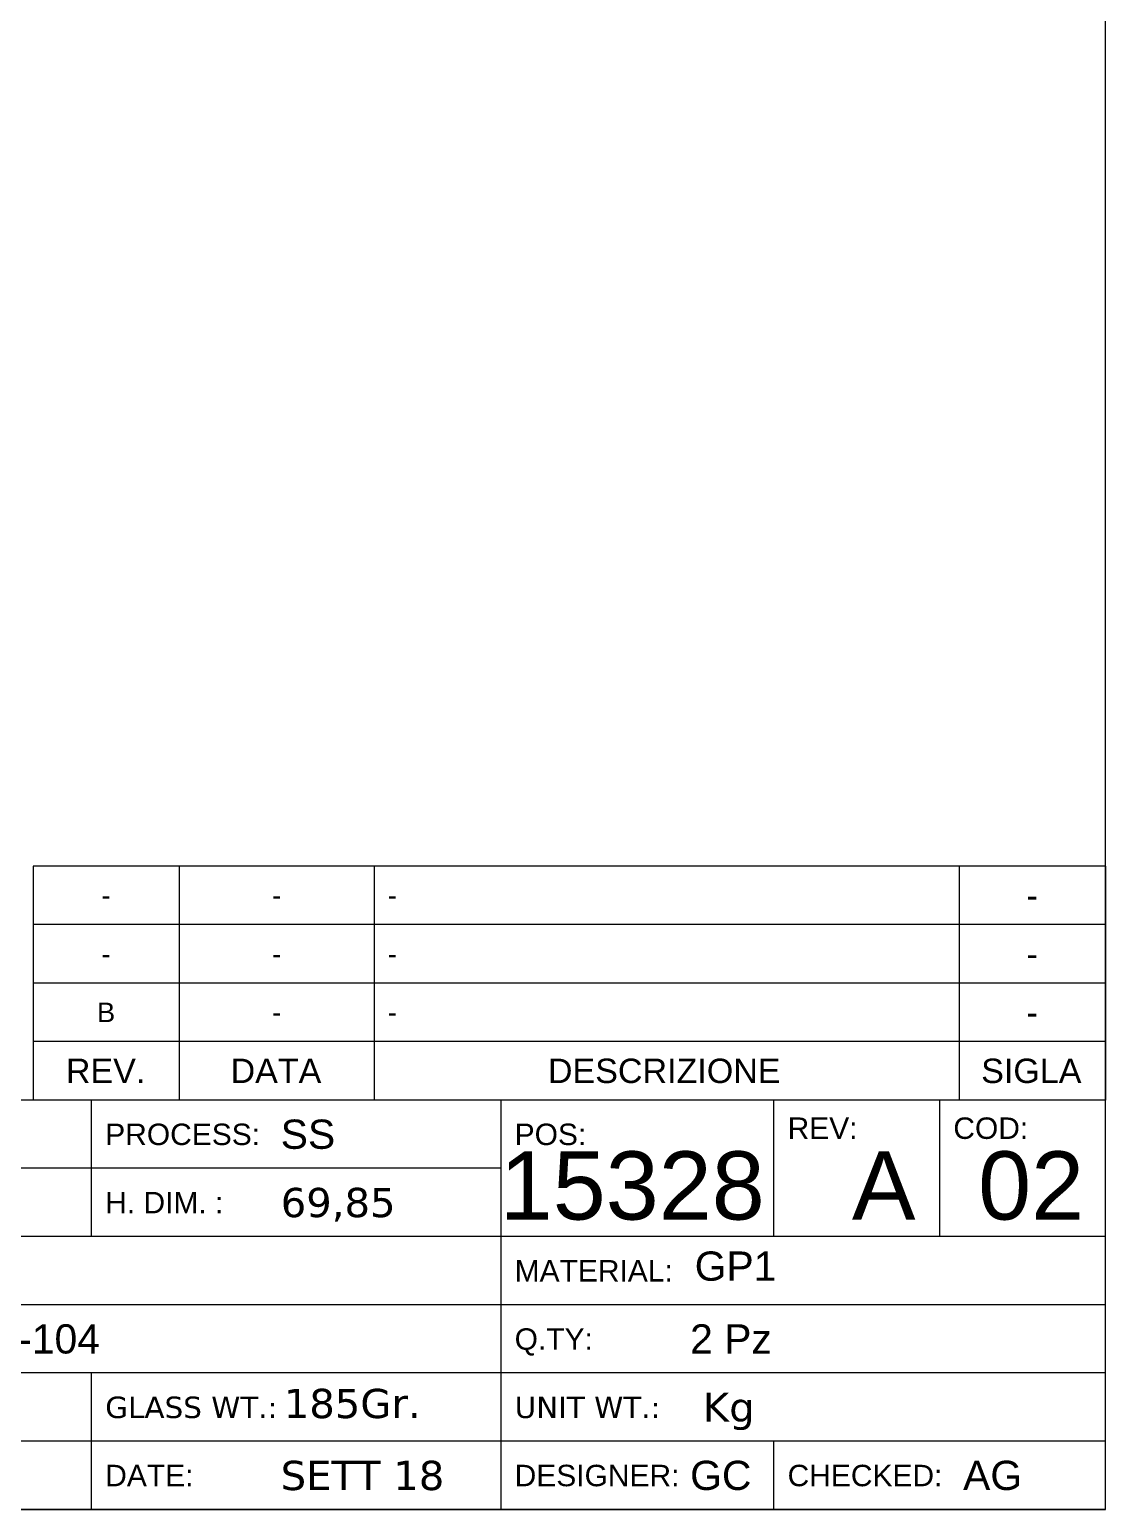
# Model space of a CAD drawing. Header units: millimetres. Extents: x -3 to 290, y 9 to 409.
# Drawn here: x 176.2 to 286.6, y 8.7 to 160.5 of the extents above; entities that cross this region are included whole.
import ezdxf

# ---------------------------------------------------------------- set-up
doc = ezdxf.new("R2010")
doc.units = ezdxf.units.MM
doc.linetypes.add('SLD-Solido', pattern=[0])
doc.styles.add('SLDTEXTSTYLE1', font='ARIAL.TTF')
doc.styles.add('SLDTEXTSTYLE3', font='VERDANA.TTF')

msp = doc.modelspace()

# ---------------------------------------------------------------- linework, layer by layer
at = {"color": 179, "linetype": 'SLD-Solido', "lineweight": 18}
for p, q in [((286.56714, 8.65552), (286.56714, 408.65552)), ((286.56714, 74.65552), (176.56714, 74.65552)), ((176.56714, 74.65552), (176.56714, 50.65552)), ((191.56714, 74.65552), (191.56714, 50.65552)), ((211.56714, 74.65552), (211.56714, 50.65552)), ((271.56714, 74.65552), (271.56714, 50.65552)), ((286.56714, 74.65552), (286.56714, 50.65552)), ((286.56714, 68.65552), (176.56714, 68.65552)), ((286.56714, 62.65552), (176.56714, 62.65552)), ((286.56714, 56.65552), (176.56714, 56.65552)), ((286.56714, 50.65552), (9.56714, 50.65552)), ((286.56714, 50.65552), (176.56714, 50.65552)), ((182.56714, 36.65552), (182.56714, 50.65552)), ((224.56714, 8.65552), (224.56714, 50.65552)), ((252.56714, 36.65552), (252.56714, 50.65552)), ((269.56714, 36.65552), (269.56714, 50.65552)), ((286.56714, 8.65552), (286.56714, 50.65552)), ((224.56714, 43.65552), (134.56714, 43.65552)), ((286.56714, 36.65552), (9.56714, 36.65552)), ((286.56714, 29.65552), (9.56714, 29.65552)), ((286.56714, 22.65552), (9.56714, 22.65552)), ((182.56714, 8.65552), (182.56714, 22.65552)), ((286.56714, 15.65552), (9.56714, 15.65552)), ((252.56714, 8.65552), (252.56714, 15.65552)), ((286.56714, 8.65552), (9.56714, 8.65552)), ((9.56714, 8.65552), (286.56714, 8.65552))]:
    msp.add_line(p, q, dxfattribs=at)

# ---------------------------------------------------------------- texts
for s, insert, char_height, attachment_point, style in [('-', (184.0467, 72.65032), 2, 2, 'SLDTEXTSTYLE1'), ('-', (201.5467, 72.65032), 2, 2, 'SLDTEXTSTYLE1'), ('-', (212.96714, 72.65032), 2, 1, 'SLDTEXTSTYLE1'), ('-', (279.04159, 72.89902), 2.5, 2, 'SLDTEXTSTYLE1'), ('-', (184.0467, 66.65032), 2, 2, 'SLDTEXTSTYLE1'), ('-', (201.5467, 66.65032), 2, 2, 'SLDTEXTSTYLE1'), ('-', (212.96714, 66.65032), 2, 1, 'SLDTEXTSTYLE1'), ('-', (279.04159, 66.89902), 2.5, 2, 'SLDTEXTSTYLE1'), ('B', (184.05783, 60.65032), 2, 2, 'SLDTEXTSTYLE1'), ('-', (201.5467, 60.65032), 2, 2, 'SLDTEXTSTYLE1'), ('-', (212.96714, 60.65032), 2, 1, 'SLDTEXTSTYLE1'), ('-', (279.04159, 60.89902), 2.5, 2, 'SLDTEXTSTYLE1'), ('REV.', (184.00491, 54.89902), 2.5, 2, 'SLDTEXTSTYLE1'), ('DATA', (201.47935, 54.89902), 2.5, 2, 'SLDTEXTSTYLE1'), ('DESCRIZIONE', (241.31167, 54.89902), 2.5, 2, 'SLDTEXTSTYLE1'), ('SIGLA', (278.9686, 54.89902), 2.5, 2, 'SLDTEXTSTYLE1'), ('SS', (201.96714, 48.64772), 3, 1, 'SLDTEXTSTYLE1'), ('REV:', (253.96714, 48.86586), 2.2, 1, 'SLDTEXTSTYLE1'), ('COD:', (270.96714, 48.86586), 2.2, 1, 'SLDTEXTSTYLE1'), ('PROCESS:', (183.96714, 48.23283), 2.2, 1, 'SLDTEXTSTYLE1'), ('POS:', (225.96714, 48.23283), 2.2, 1, 'SLDTEXTSTYLE1'), ('15328', (251.622, 45.38733), 7, 3, 'SLDTEXTSTYLE1'), ('A', (267.08597, 45.38733), 7, 3, 'SLDTEXTSTYLE1'), ('02', (284.38683, 45.38733), 7, 3, 'SLDTEXTSTYLE1'), ('H. DIM. :', (183.96714, 41.23283), 2.2, 1, 'SLDTEXTSTYLE1'), ('69,85', (201.96714, 41.64086), 3, 1, 'SLDTEXTSTYLE3'), ('GP1', (244.43637, 35.11695), 3, 1, 'SLDTEXTSTYLE1'), ('MATERIAL:', (225.96714, 34.23283), 2.2, 1, 'SLDTEXTSTYLE1'), ('IS-550-2-104', (158.96714, 27.64772), 3, 1, 'SLDTEXTSTYLE1'), ('2 Pz', (243.96714, 27.64772), 3, 1, 'SLDTEXTSTYLE1'), ('Q.TY: ', (225.96714, 27.23283), 2.2, 1, 'SLDTEXTSTYLE1'), ('GLASS WT.:', (183.96714, 20.2278), 2.2, 1, 'SLDTEXTSTYLE3'), (' 185Gr.', (216.32548, 21.02389), 3, 3, 'SLDTEXTSTYLE3'), ('UNIT WT.: ', (225.96714, 20.2278), 2.2, 1, 'SLDTEXTSTYLE3'), (' Kg', (243.96714, 20.64086), 3, 1, 'SLDTEXTSTYLE3'), ('SETT 18', (201.96714, 13.64086), 3, 1, 'SLDTEXTSTYLE3'), ('GC', (243.96714, 13.64772), 3, 1, 'SLDTEXTSTYLE1'), ('AG', (271.96714, 13.64772), 3, 1, 'SLDTEXTSTYLE1'), ('DATE:', (183.96714, 13.23283), 2.2, 1, 'SLDTEXTSTYLE1'), ('DESIGNER:', (225.96714, 13.23283), 2.2, 1, 'SLDTEXTSTYLE1'), ('CHECKED:', (253.96714, 13.23283), 2.2, 1, 'SLDTEXTSTYLE1')]:
    msp.add_mtext(s, dxfattribs=dict(insert=insert, char_height=char_height, attachment_point=attachment_point, style=style))

doc.saveas('drawing.dxf')
